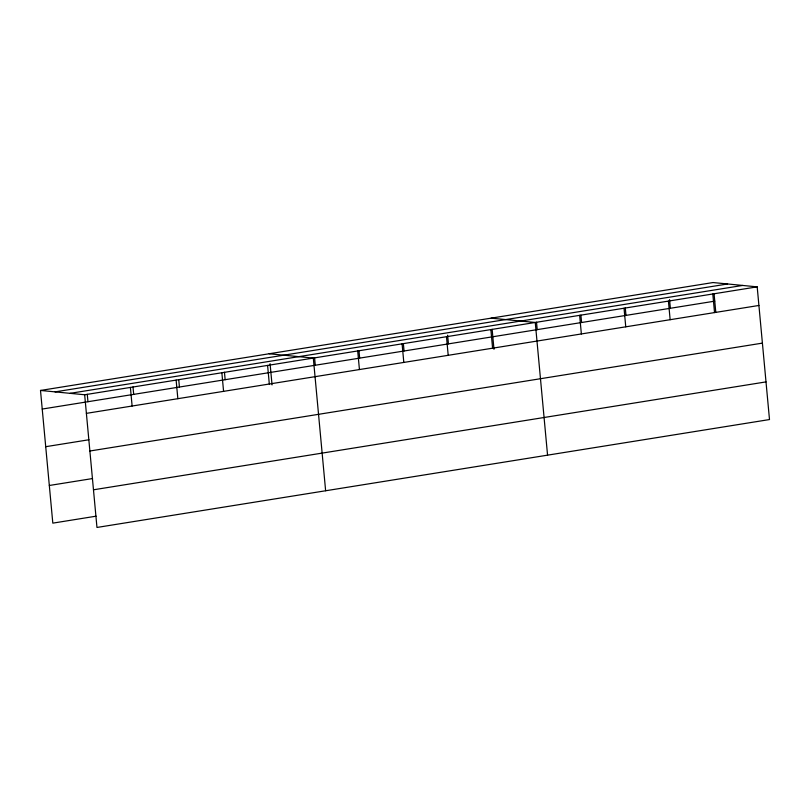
<?xml version="1.0" encoding="UTF-8"?>
<svg xmlns="http://www.w3.org/2000/svg" width="810" height="810" viewBox="0 0 810 810"><rect width="100%" height="100%" fill="white"/><g stroke="black" fill="none" stroke-linecap="round" stroke-linejoin="round"><path stroke-width="1.21" d="M40.5 390.45L713.033 282.548L757.188 286.861L769.5 419.55L96.967 527.452L84.665 394.764L40.5 390.45L52.812 523.138L96.066 516.193M55.07 391.878L727.603 283.976M70.085 393.346L742.618 285.444M84.665 394.764L757.188 286.861M42.221 409.05L714.754 301.148M86.386 413.363L758.919 305.461M45.714 446.695L88.978 439.759M89.88 451.008L762.413 343.116M49.319 485.484L92.573 478.548M93.474 489.797L766.007 381.895M491.093 318.158L535.258 322.471L547.56 455.149M269.163 353.767L313.318 358.081L325.63 490.759M714.066 293.716L715.807 312.447M712.8 293.99L714.531 312.589M669.566 299.589L670.366 308.276M668.422 301.107L670.143 319.707M625.29 307.952L625.978 315.394M624.034 308.225L625.755 326.825M580.902 315.08L581.6 322.512M579.646 315.353L581.367 333.953M536.514 322.198L537.212 329.64M492.136 329.316L493.989 349.302M490.87 329.599L492.591 348.189M447.626 335.198L448.436 343.875M446.482 336.717L448.203 355.317M403.36 343.561L404.048 351.003M402.094 343.835L403.815 362.434M358.972 350.679L359.66 358.121M357.706 350.963L359.438 369.562M314.584 357.807L315.272 365.249M270.084 363.69L272.049 384.912M267.594 365.421L269.315 384.021M224.461 372.266L225.15 379.708M221.859 372.752L223.58 391.351M178.737 379.596L179.425 387.038M176.124 380.092L177.846 398.692M133.002 386.937L133.69 394.379M130.39 387.433L132.121 406.033M87.267 394.278L87.956 401.719"/></g></svg>
